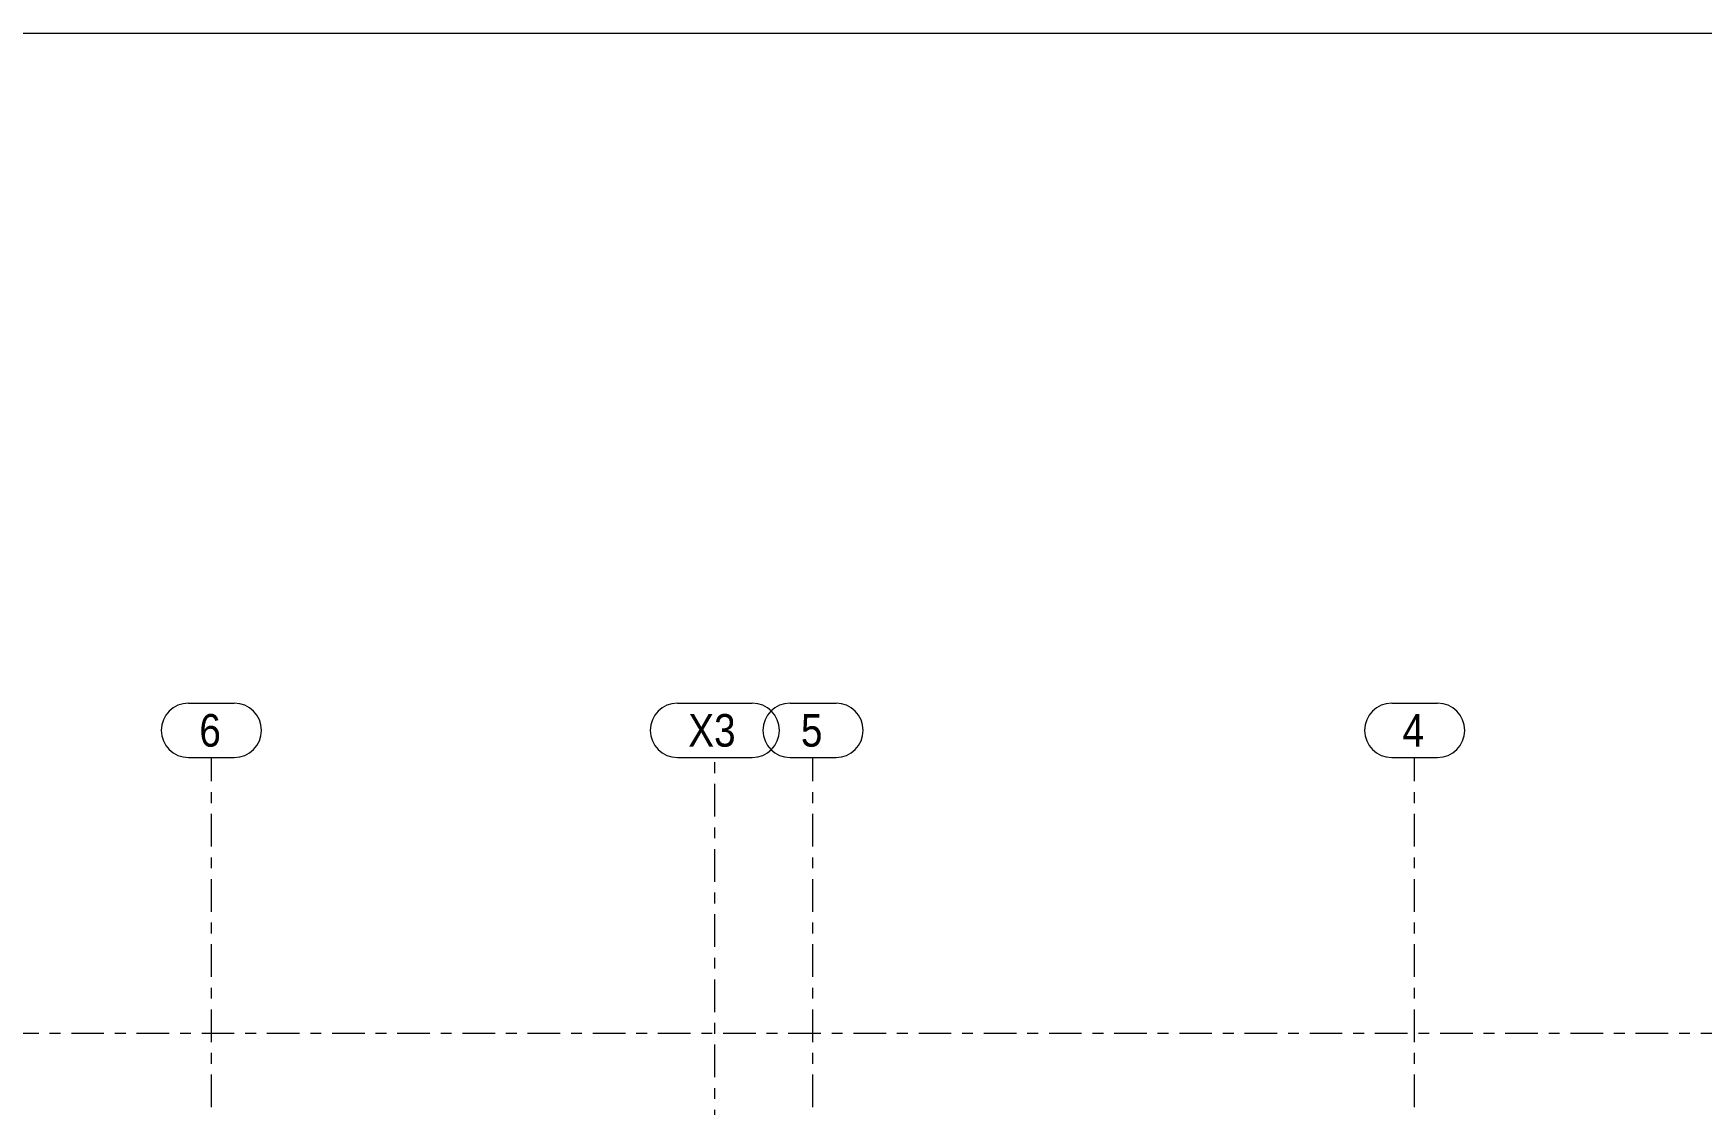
# Model space of a CAD drawing. Header units: millimetres. Extents: x -54 to 768, y -377 to 197.
# Drawn here: x 331.9 to 485.5, y 98.2 to 196.8 of the extents above; entities that cross this region are included whole.
import ezdxf

# ---------------------------------------------------------------- set-up
doc = ezdxf.new("R2010")
doc.units = ezdxf.units.MM
doc.linetypes.add('XKITLINE00', pattern=[0])
doc.linetypes.add('XKITLINE03', pattern=[6, 3, -1, 1, -1])
doc.layers.add('DrawingSheet', color=5, linetype='Continuous', lineweight=0)
doc.layers.add('S-grid', color=1, linetype='Continuous', lineweight=0)
doc.styles.add('ARIAL', font='ARIAL.TTF')

# ---------------------------------------------------------------- blocks, each defined once
blk = doc.blocks.new('*A157')
at = {"layer": 'DrawingSheet', "color": 5, "linetype": 'XKITLINE00', "lineweight": 0}
blk.add_line((768.35, 196.84), (-51.65, 196.84), dxfattribs=at)
blk = doc.blocks.new('*A160')
at = {"layer": 'S-grid', "color": 1, "linetype": 'XKITLINE03', "lineweight": 0}
blk.add_line((299.38, 104.81), (761.69, 104.81), dxfattribs=at)
blk = doc.blocks.new('*A163')
at = {"layer": 'S-grid', "color": 1, "linetype": 'XKITLINE03', "lineweight": 0}
blk.add_line((299.38, 104.81), (761.88, 104.81), dxfattribs=at)
blk = doc.blocks.new('*A394')
at = {"layer": 'S-grid', "color": 1, "linetype": 'XKITLINE03', "lineweight": 0}
blk.add_line((348.27, -10), (348.27, 130.19), dxfattribs=at)
at = {"layer": 'S-grid', "color": 3, "style": 'ARIAL', "width": 0.85}
blk.add_text('6', height=3, dxfattribs=at).set_placement((347.16, 131.19))
blk = doc.blocks.new('*A538')
at = {"layer": 'S-grid', "color": 1, "linetype": 'XKITLINE00', "lineweight": 0}
for p, q in [((346.16, 135.19), (350.38, 135.19)), ((346.16, 130.19), (350.38, 130.19))]:
    blk.add_line(p, q, dxfattribs=at)
for centre, start, end in [((346.16, 132.69), 90, 270), ((350.38, 132.69), 270, 90)]:
    blk.add_arc(centre, 2.5, start, end, dxfattribs=at)
blk = doc.blocks.new('*A616')
at = {"layer": 'S-grid', "color": 1, "linetype": 'XKITLINE03', "lineweight": 0}
for p, q in [((394.62, 94.76), (394.62, 130.19)), ((394.62, -10), (394.62, 85.01))]:
    blk.add_line(p, q, dxfattribs=at)
at = {"layer": 'S-grid', "color": 3, "style": 'ARIAL', "width": 0.85}
blk.add_text('X3', height=3, dxfattribs=at).set_placement((392.17, 131.19))
blk = doc.blocks.new('*A618')
at = {"layer": 'S-grid', "color": 1, "linetype": 'XKITLINE03', "lineweight": 0}
blk.add_line((459.04, -10), (459.04, 130.19), dxfattribs=at)
at = {"layer": 'S-grid', "color": 3, "style": 'ARIAL', "width": 0.85}
blk.add_text('4', height=3, dxfattribs=at).set_placement((457.93, 131.19))
blk = doc.blocks.new('*A619')
at = {"layer": 'S-grid', "color": 1, "linetype": 'XKITLINE03', "lineweight": 0}
blk.add_line((403.65, -10), (403.65, 130.19), dxfattribs=at)
at = {"layer": 'S-grid', "color": 3, "style": 'ARIAL', "width": 0.85}
blk.add_text('5', height=3, dxfattribs=at).set_placement((402.54, 131.19))
blk = doc.blocks.new('*A762')
at = {"layer": 'S-grid', "color": 1, "linetype": 'XKITLINE00', "lineweight": 0}
for p, q in [((391.17, 135.19), (398.06, 135.19)), ((391.17, 130.19), (398.06, 130.19))]:
    blk.add_line(p, q, dxfattribs=at)
for centre, start, end in [((391.17, 132.69), 90, 270), ((398.06, 132.69), 270, 90)]:
    blk.add_arc(centre, 2.5, start, end, dxfattribs=at)
blk = doc.blocks.new('*A763')
at = {"layer": 'S-grid', "color": 1, "linetype": 'XKITLINE00', "lineweight": 0}
for p, q in [((401.54, 135.19), (405.77, 135.19)), ((401.54, 130.19), (405.77, 130.19))]:
    blk.add_line(p, q, dxfattribs=at)
for centre, start, end in [((401.54, 132.69), 90, 270), ((405.77, 132.69), 270, 90)]:
    blk.add_arc(centre, 2.5, start, end, dxfattribs=at)
blk = doc.blocks.new('*A766')
at = {"layer": 'S-grid', "color": 1, "linetype": 'XKITLINE00', "lineweight": 0}
for p, q in [((456.93, 135.19), (461.15, 135.19)), ((456.93, 130.19), (461.15, 130.19))]:
    blk.add_line(p, q, dxfattribs=at)
for centre, start, end in [((456.93, 132.69), 90, 270), ((461.15, 132.69), 270, 90)]:
    blk.add_arc(centre, 2.5, start, end, dxfattribs=at)

msp = doc.modelspace()

# ---------------------------------------------------------------- block references
at = {"lineweight": 0}
for name in ['*A157', '*A538', '*A762', '*A763', '*A766', '*A394', '*A616', '*A619', '*A618', '*A160', '*A163']:
    msp.add_blockref(name, (0, 0), dxfattribs=at)

doc.saveas('drawing.dxf')
